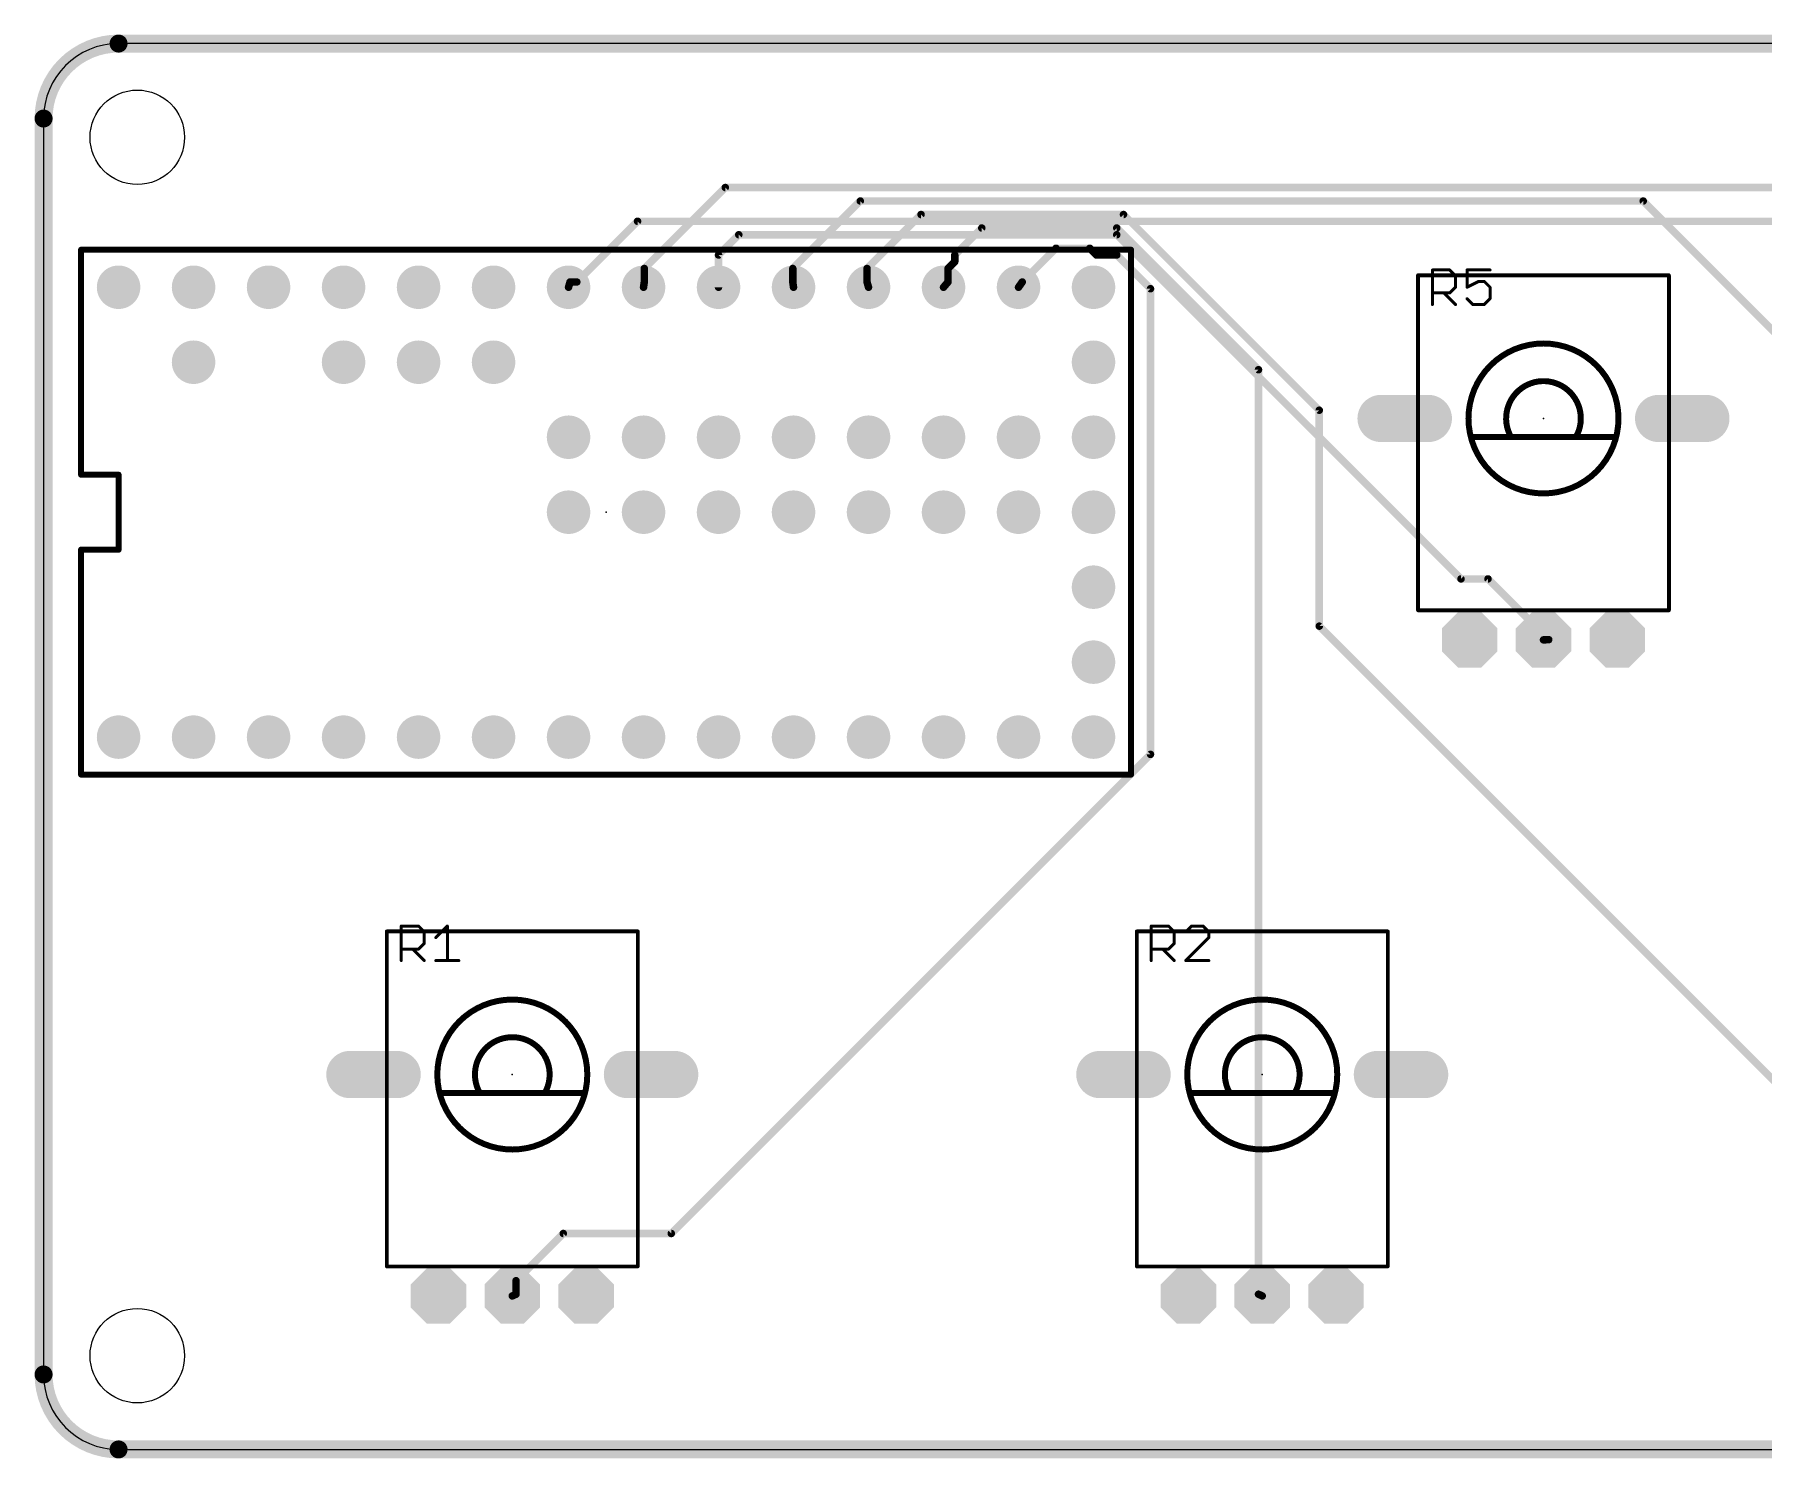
# Model space of a CAD drawing. Extents: x 0 to 115, y 0 to 48.
# Drawn here: x -0.3 to 58.2, y -0.3 to 47.9 of the extents above; entities that cross this region are included whole.
import ezdxf

# ---------------------------------------------------------------- set-up
doc = ezdxf.new("R2010")
doc.units = 0
for name, color, linetype in [('1', 12, 'CONTINUOUS'), ('16', 132, 'CONTINUOUS'), ('17', 122, 'CONTINUOUS'), ('20', 53, 'CONTINUOUS'), ('21', 251, 'CONTINUOUS'), ('23', 53, 'CONTINUOUS')]:
    doc.layers.add(name, color=color, linetype=linetype)

# ---------------------------------------------------------------- blocks, each defined once
blk = doc.blocks.new('OCTAGONP')
at = {"const_width": 0.5}
blk.add_lwpolyline([(-0.25, -0.1036), (-0.25, 0.1036), (-0.1036, 0.25), (0.1036, 0.25), (0.25, 0.1036), (0.25, -0.1036), (0.1036, -0.25), (-0.1036, -0.25), (-0.25, -0.1036), (-0.25, 0.1036)], dxfattribs=at)
blk = doc.blocks.new('LONGP100')
at = {"const_width": 1}
blk.add_lwpolyline([(-0.5, 0), (0.5, 0)], dxfattribs=at)
at = {"const_width": 0.5}
for points in [[(-0.5, 0.25, 1), (-0.5, -0.25)], [(0.5, -0.25, 1), (0.5, 0.25)]]:
    blk.add_lwpolyline(points, format="xyb", dxfattribs=at)
blk = doc.blocks.new('ROUNDP')
at = {"const_width": 0.5}
blk.add_lwpolyline([(0, -0.25, 1), (0, 0.25, 1), (0, -0.25)], format="xyb", dxfattribs=at)

msp = doc.modelspace()

# ---------------------------------------------------------------- linework, layer by layer
at = {"layer": '1'}
for points, const_width in [([(2.54, 47.625, 0.4142), (0, 45.085)], 0.4064), ([(2.54, 47.7266, 1), (2.54, 47.5234)], 0.2032), ([(2.54, 47.5234, 1), (2.54, 47.7266)], 0.2032), ([(0.1016, 45.085, 1), (-0.1016, 45.085)], 0.2032), ([(-0.1016, 45.085, 1), (0.1016, 45.085)], 0.2032), ([(20.1168, 41.6687, 1), (20.1168, 41.5417)], 0.127), ([(20.1617, 41.5603, 1), (20.0719, 41.6501)], 0.127), ([(23.5458, 41.2115, 1), (23.5458, 41.0845)], 0.127), ([(23.5907, 41.1031, 1), (23.5009, 41.1929)], 0.127), ([(36.3923, 41.1929, 1), (36.3025, 41.1031)], 0.127), ([(36.3474, 41.0845, 1), (36.3474, 41.2115)], 0.127), ([(22.9235, 40.4622, 1), (22.7965, 40.4622)], 0.127), ([(22.8151, 40.5071, 1), (22.9049, 40.4173)], 0.127), ([(34.29, 40.7543, 1), (34.29, 40.6273)], 0.127), ([(34.3349, 40.6459, 1), (34.2451, 40.7357)], 0.127), ([(35.4779, 40.7357, 1), (35.3881, 40.6459)], 0.127), ([(35.433, 40.6273, 1), (35.433, 40.7543)], 0.127), ([(35.6616, 40.5257, 1), (35.6616, 40.3987)], 0.127), ([(35.6167, 40.4173, 1), (35.7065, 40.5071)], 0.127), ([(36.3923, 40.5071, 1), (36.3025, 40.4173)], 0.127), ([(36.3474, 40.3987, 1), (36.3474, 40.5257)], 0.127), ([(17.7189, 39.3874, 1), (17.8411, 39.3526)], 0.127), ([(17.8308, 39.6113, 1), (17.8308, 39.4843)], 0.127), ([(17.8919, 39.5304, 1), (17.7697, 39.5652)], 0.127), ([(18.0145, 39.5927, 1), (18.1043, 39.5029)], 0.127), ([(18.0594, 39.4843, 1), (18.0594, 39.6113)], 0.127), ([(22.7965, 39.37, 1), (22.9235, 39.37)], 0.127), ([(32.9683, 39.4069, 1), (33.0717, 39.3331)], 0.127), ([(33.1021, 39.5927, 1), (33.1919, 39.5029)], 0.127), ([(33.1987, 39.5109, 1), (33.0953, 39.5847)], 0.127), ([(37.5539, 39.3192, 1), (37.4269, 39.3192)], 0.127), ([(37.4455, 39.2743, 1), (37.5353, 39.3641)], 0.127), ([(48.006, 29.5529, 1), (48.006, 29.4259)], 0.127), ([(47.9611, 29.4445, 1), (48.0509, 29.5343)], 0.127), ([(48.9653, 29.5343, 1), (48.8755, 29.4445)], 0.127), ([(48.9204, 29.4259, 1), (48.9204, 29.5529)], 0.127), ([(50.7975, 27.4885, 1), (50.8025, 27.3615)], 0.127), ([(50.9329, 27.3871, 1), (51.0227, 27.4769)], 0.127), ([(50.9803, 27.3685, 1), (50.9753, 27.4955)], 0.127), ([(37.4269, 23.5458, 1), (37.5539, 23.5458)], 0.127), ([(37.5353, 23.5009, 1), (37.4455, 23.5907)], 0.127), ([(17.6022, 7.3787, 1), (17.6022, 7.2517)], 0.127), ([(17.6471, 7.2703, 1), (17.5573, 7.3601)], 0.127), ([(21.2149, 7.3601, 1), (21.3047, 7.2703)], 0.127), ([(21.2598, 7.2517, 1), (21.2598, 7.3787)], 0.127), ([(15.8487, 5.2578, 1), (15.9013, 5.1422)], 0.127), ([(16.0655, 5.715, 1), (15.9385, 5.715)], 0.127), ([(15.9571, 5.7599, 1), (16.0469, 5.6701)], 0.127), ([(15.9385, 5.2578, 1), (16.0655, 5.2578)], 0.127), ([(16.0283, 5.2, 1), (15.9757, 5.3156)], 0.127), ([(0, 2.54, 0.4142), (2.54, 0)], 0.4064), ([(0.1016, 2.54, 1), (-0.1016, 2.54)], 0.2032), ([(-0.1016, 2.54, 1), (0.1016, 2.54)], 0.2032), ([(2.54, 0.1016, 1), (2.54, -0.1016)], 0.2032), ([(2.54, -0.1016, 1), (2.54, 0.1016)], 0.2032)]:
    msp.add_lwpolyline(points, format="xyb", dxfattribs=dict(at, const_width=const_width))
for points, const_width in [([(111.76, 47.625), (2.54, 47.625)], 0.4064), ([(0, 45.085), (0, 2.54)], 0.4064), ([(20.1168, 41.6052), (18.0594, 39.5478)], 0.254), ([(86.868, 41.6052), (20.1168, 41.6052)], 0.254), ([(23.5458, 41.148), (22.86, 40.4622)], 0.254), ([(36.3474, 41.148), (23.5458, 41.148)], 0.254), ([(48.006, 29.4894), (36.3474, 41.148)], 0.254), ([(22.86, 40.4622), (22.86, 39.37)], 0.254), ([(34.29, 40.6908), (33.147, 39.5478)], 0.254), ([(35.433, 40.6908), (34.29, 40.6908)], 0.254), ([(35.6616, 40.4622), (35.433, 40.6908)], 0.254), ([(36.3474, 40.4622), (35.6616, 40.4622)], 0.254), ([(37.4904, 39.3192), (36.3474, 40.4622)], 0.254), ([(17.8308, 39.5478), (17.78, 39.37)], 0.254), ([(18.0594, 39.5478), (17.8308, 39.5478)], 0.254), ([(33.147, 39.5478), (33.02, 39.37)], 0.254), ([(37.4904, 23.5458), (37.4904, 39.3192)], 0.254), ([(48.9204, 29.4894), (48.006, 29.4894)], 0.254), ([(50.9778, 27.432), (48.9204, 29.4894)], 0.254), ([(50.9778, 27.432), (50.8, 27.425)], 0.254), ([(21.2598, 7.3152), (37.4904, 23.5458)], 0.254), ([(16.002, 5.715), (17.6022, 7.3152)], 0.254), ([(17.6022, 7.3152), (21.2598, 7.3152)], 0.254), ([(16.002, 5.2578), (15.875, 5.2)], 0.254), ([(16.002, 5.2578), (16.002, 5.715)], 0.254), ([(2.54, 0), (111.76, 0)], 0.4064)]:
    msp.add_lwpolyline(points, dxfattribs=dict(at, const_width=const_width))
at = {"layer": '16'}
for points, const_width in [([(2.54, 47.625, 0.4142), (0, 45.085)], 0.6096), ([(2.54, 47.7774, 1), (2.54, 47.4726)], 0.3048), ([(2.54, 47.4726, 1), (2.54, 47.7774)], 0.3048), ([(0.1524, 45.085, 1), (-0.1524, 45.085)], 0.3048), ([(-0.1524, 45.085, 1), (0.1524, 45.085)], 0.3048), ([(23.0886, 42.8117, 1), (23.0886, 42.6847)], 0.127), ([(23.1335, 42.7033, 1), (23.0437, 42.7931)], 0.127), ([(27.6606, 42.3545, 1), (27.6606, 42.2275)], 0.127), ([(27.7055, 42.2461, 1), (27.6157, 42.3359)], 0.127), ([(54.2231, 42.3359, 1), (54.1333, 42.2461)], 0.127), ([(54.1782, 42.2275, 1), (54.1782, 42.3545)], 0.127), ([(29.718, 41.8973, 1), (29.718, 41.7703)], 0.127), ([(29.7629, 41.7889, 1), (29.6731, 41.8787)], 0.127), ([(36.6209, 41.8787, 1), (36.5311, 41.7889)], 0.127), ([(36.576, 41.7703, 1), (36.576, 41.8973)], 0.127), ([(31.7754, 41.4401, 1), (31.7754, 41.3131)], 0.127), ([(31.8203, 41.3317, 1), (31.7305, 41.4215)], 0.127), ([(36.3923, 41.4215, 1), (36.3025, 41.3317)], 0.127), ([(36.3474, 41.3131, 1), (36.3474, 41.4401)], 0.127), ([(30.9245, 40.4622, 1), (30.7975, 40.4622)], 0.127), ([(30.8161, 40.5071, 1), (30.9059, 40.4173)], 0.127), ([(20.4089, 40.005, 1), (20.2819, 40.005)], 0.127), ([(20.3005, 40.0499, 1), (20.3903, 39.9601)], 0.127), ([(25.4381, 40.005, 1), (25.3111, 40.005)], 0.127), ([(25.3297, 40.0499, 1), (25.4195, 39.9601)], 0.127), ([(27.9527, 40.005, 1), (27.8257, 40.005)], 0.127), ([(27.8443, 40.0499, 1), (27.9341, 39.9601)], 0.127), ([(30.6959, 40.005, 1), (30.5689, 40.005)], 0.127), ([(30.5875, 40.0499, 1), (30.6773, 39.9601)], 0.127), ([(30.7975, 40.2336, 1), (30.9245, 40.2336)], 0.127), ([(30.9059, 40.1887, 1), (30.8161, 40.2785)], 0.127), ([(20.2571, 39.379, 1), (20.3829, 39.361)], 0.127), ([(20.2819, 39.5478, 1), (20.4089, 39.5478)], 0.127), ([(20.4083, 39.5388, 1), (20.2825, 39.5568)], 0.127), ([(25.4375, 39.5568, 1), (25.3117, 39.5388)], 0.127), ([(25.3111, 39.5478, 1), (25.4381, 39.5478)], 0.127), ([(25.3371, 39.361, 1), (25.4629, 39.379)], 0.127), ([(27.9503, 39.5652, 1), (27.8281, 39.5304)], 0.127), ([(27.8257, 39.5478, 1), (27.9527, 39.5478)], 0.127), ([(27.8789, 39.3526, 1), (28.0011, 39.3874)], 0.127), ([(30.4318, 39.4113, 1), (30.5282, 39.3287)], 0.127), ([(30.5689, 39.5478, 1), (30.6959, 39.5478)], 0.127), ([(30.6806, 39.5065, 1), (30.5842, 39.5891)], 0.127), ([(41.2115, 36.576, 1), (41.0845, 36.576)], 0.127), ([(41.1031, 36.5311, 1), (41.1929, 36.6209)], 0.127), ([(43.2689, 35.2044, 1), (43.1419, 35.2044)], 0.127), ([(43.1605, 35.1595, 1), (43.2503, 35.2493)], 0.127), ([(43.2503, 27.9341, 1), (43.1605, 27.8443)], 0.127), ([(43.1419, 27.8892, 1), (43.2689, 27.8892)], 0.127), ([(41.1743, 5.3156, 1), (41.1217, 5.2)], 0.127), ([(41.0845, 5.2578, 1), (41.2115, 5.2578)], 0.127), ([(41.2487, 5.1422, 1), (41.3013, 5.2578)], 0.127), ([(0, 2.54, 0.4142), (2.54, 0)], 0.6096), ([(0.1524, 2.54, 1), (-0.1524, 2.54)], 0.3048), ([(-0.1524, 2.54, 1), (0.1524, 2.54)], 0.3048), ([(2.54, 0.1524, 1), (2.54, -0.1524)], 0.3048), ([(2.54, -0.1524, 1), (2.54, 0.1524)], 0.3048)]:
    msp.add_lwpolyline(points, format="xyb", dxfattribs=dict(at, const_width=const_width))
for points, const_width in [([(111.76, 47.625), (2.54, 47.625)], 0.6096), ([(0, 45.085), (0, 2.54)], 0.6096), ([(23.0886, 42.7482), (20.3454, 40.005)], 0.254), ([(60.1218, 42.7482), (23.0886, 42.7482)], 0.254), ([(27.6606, 42.291), (25.3746, 40.005)], 0.254), ([(54.1782, 42.291), (27.6606, 42.291)], 0.254), ([(88.9254, 7.5438), (54.1782, 42.291)], 0.254), ([(29.718, 41.8338), (27.8892, 40.005)], 0.254), ([(36.576, 41.8338), (29.718, 41.8338)], 0.254), ([(43.2054, 35.2044), (36.576, 41.8338)], 0.254), ([(31.7754, 41.3766), (30.861, 40.4622)], 0.254), ([(36.3474, 41.3766), (31.7754, 41.3766)], 0.254), ([(41.148, 36.576), (36.3474, 41.3766)], 0.254), ([(30.861, 40.4622), (30.861, 40.2336)], 0.254), ([(20.3454, 40.005), (20.3454, 39.5478)], 0.254), ([(25.3746, 40.005), (25.3746, 39.5478)], 0.254), ([(27.8892, 40.005), (27.8892, 39.5478)], 0.254), ([(30.861, 40.2336), (30.6324, 40.005)], 0.254), ([(30.6324, 40.005), (30.6324, 39.5478)], 0.254), ([(20.3454, 39.5478), (20.32, 39.37)], 0.254), ([(25.3746, 39.5478), (25.4, 39.37)], 0.254), ([(27.8892, 39.5478), (27.94, 39.37)], 0.254), ([(30.6324, 39.5478), (30.48, 39.37)], 0.254), ([(41.148, 5.2578), (41.148, 36.576)], 0.254), ([(43.2054, 27.8892), (43.2054, 35.2044)], 0.254), ([(63.5508, 7.5438), (43.2054, 27.8892)], 0.254), ([(41.148, 5.2578), (41.275, 5.2)], 0.254), ([(2.54, 0), (111.76, 0)], 0.6096)]:
    msp.add_lwpolyline(points, dxfattribs=dict(at, const_width=const_width))
at = {"layer": '20'}
for p, q in [((111.76, 47.625), (2.54, 47.625)), ((0, 45.085), (0, 2.54)), ((2.54, 0), (111.76, 0))]:
    msp.add_line(p, q, dxfattribs=at)
for centre in [(3.175, 44.45), (3.175, 3.175)]:
    msp.add_circle(centre, 1.6, dxfattribs=at)
for centre, start, end in [((2.54, 45.085), 90, 180), ((2.54, 2.54), 180, 270)]:
    msp.add_arc(centre, 2.54, start, end, dxfattribs=at)
at = {"layer": '21'}
for points, const_width in [([(1.27, 33.02), (1.27, 40.64)], 0.2032), ([(1.27, 40.64), (36.83, 40.64)], 0.2032), ([(36.83, 40.64), (36.83, 22.86)], 0.2032), ([(46.55, 39.775), (55.05, 39.775)], 0.127), ([(46.55, 28.425), (46.55, 39.775)], 0.127), ([(47.0408, 38.7858), (47.0408, 39.9552)], 0.1016), ([(47.0408, 39.9552), (47.6255, 39.9552)], 0.1016), ([(47.6255, 39.9552), (47.8204, 39.7603)], 0.1016), ([(48.9898, 39.9552), (48.2102, 39.9552)], 0.1016), ([(48.2102, 39.9552), (48.2102, 39.3705)], 0.1016), ([(55.05, 39.775), (55.05, 28.425)], 0.127), ([(47.8204, 39.3705), (47.6255, 39.1756)], 0.1016), ([(47.8204, 39.7603), (47.8204, 39.3705)], 0.1016), ([(48.2102, 39.3705), (48.6, 39.5654)], 0.1016), ([(48.6, 39.5654), (48.7949, 39.5654)], 0.1016), ([(48.7949, 39.5654), (48.9898, 39.3705)], 0.1016), ([(48.9898, 39.3705), (48.9898, 38.9807)], 0.1016), ([(47.6255, 39.1756), (47.0408, 39.1756)], 0.1016), ([(47.4306, 39.1756), (47.8204, 38.7858)], 0.1016), ([(48.4051, 38.7858), (48.2102, 38.9807)], 0.1016), ([(48.7949, 38.7858), (48.4051, 38.7858)], 0.1016), ([(48.9898, 38.9807), (48.7949, 38.7858)], 0.1016), ([(53.25, 34.3), (48.375, 34.3)], 0.2032), ([(51.9, 34.3), (49.7, 34.3)], 0.2032), ([(2.54, 33.02), (1.27, 33.02)], 0.2032), ([(2.54, 30.48), (2.54, 33.02)], 0.2032), ([(1.27, 22.86), (1.27, 30.48)], 0.2032), ([(1.27, 30.48), (2.54, 30.48)], 0.2032), ([(55.05, 28.425), (46.55, 28.425)], 0.127), ([(36.83, 22.86), (1.27, 22.86)], 0.2032), ([(11.625, 17.55), (20.125, 17.55)], 0.127), ([(11.625, 6.2), (11.625, 17.55)], 0.127), ([(12.1158, 16.5608), (12.1158, 17.7302)], 0.1016), ([(12.1158, 17.7302), (12.7005, 17.7302)], 0.1016), ([(12.7005, 17.7302), (12.8954, 17.5353)], 0.1016), ([(12.8954, 17.5353), (12.8954, 17.1455)], 0.1016), ([(13.2852, 17.3404), (13.675, 17.7302)], 0.1016), ([(13.675, 17.7302), (13.675, 16.5608)], 0.1016), ([(20.125, 17.55), (20.125, 6.2)], 0.127), ([(37.025, 17.55), (45.525, 17.55)], 0.127), ([(37.025, 6.2), (37.025, 17.55)], 0.127), ([(37.5158, 16.5608), (37.5158, 17.7302)], 0.1016), ([(37.5158, 17.7302), (38.1005, 17.7302)], 0.1016), ([(38.1005, 17.7302), (38.2954, 17.5353)], 0.1016), ([(38.2954, 17.5353), (38.2954, 17.1455)], 0.1016), ([(38.8801, 17.7302), (38.6852, 17.5353)], 0.1016), ([(39.2699, 17.7302), (38.8801, 17.7302)], 0.1016), ([(39.4648, 17.5353), (39.2699, 17.7302)], 0.1016), ([(39.4648, 17.3404), (39.4648, 17.5353)], 0.1016), ([(45.525, 17.55), (45.525, 6.2)], 0.127), ([(12.7005, 16.9506), (12.1158, 16.9506)], 0.1016), ([(12.5056, 16.9506), (12.8954, 16.5608)], 0.1016), ([(12.8954, 17.1455), (12.7005, 16.9506)], 0.1016), ([(38.1005, 16.9506), (37.5158, 16.9506)], 0.1016), ([(37.9056, 16.9506), (38.2954, 16.5608)], 0.1016), ([(38.2954, 17.1455), (38.1005, 16.9506)], 0.1016), ([(38.6852, 16.5608), (39.4648, 17.3404)], 0.1016), ([(13.2852, 16.5608), (14.0648, 16.5608)], 0.1016), ([(39.4648, 16.5608), (38.6852, 16.5608)], 0.1016), ([(18.325, 12.075), (13.45, 12.075)], 0.2032), ([(16.975, 12.075), (14.775, 12.075)], 0.2032), ([(43.725, 12.075), (38.85, 12.075)], 0.2032), ([(42.375, 12.075), (40.175, 12.075)], 0.2032), ([(20.125, 6.2), (11.625, 6.2)], 0.127), ([(45.525, 6.2), (37.025, 6.2)], 0.127)]:
    msp.add_lwpolyline(points, dxfattribs=dict(at, const_width=const_width))
for points, const_width in [([(1.3208, 40.64, 1), (1.2192, 40.64)], 0.1016), ([(1.27, 40.6908, 1), (1.27, 40.5892)], 0.1016), ([(36.8808, 40.64, 1), (36.7792, 40.64)], 0.1016), ([(36.83, 40.5892, 1), (36.83, 40.6908)], 0.1016), ([(46.55, 39.8068, 1), (46.55, 39.7432)], 0.0635), ([(46.5818, 39.775, 1), (46.5183, 39.775)], 0.0635), ([(47.0662, 39.9552, 1), (47.0154, 39.9552)], 0.0508), ([(47.0408, 39.9806, 1), (47.0408, 39.9298)], 0.0508), ([(47.6435, 39.9732, 1), (47.6075, 39.9372)], 0.0508), ([(47.6255, 39.9298, 1), (47.6255, 39.9806)], 0.0508), ([(48.2102, 39.9806, 1), (48.2102, 39.9298)], 0.0508), ([(48.2356, 39.9552, 1), (48.1848, 39.9552)], 0.0508), ([(48.9898, 39.9298, 1), (48.9898, 39.9806)], 0.0508), ([(55.0818, 39.775, 1), (55.0183, 39.775)], 0.0635), ([(55.05, 39.7432, 1), (55.05, 39.8068)], 0.0635), ([(47.8458, 39.7603, 1), (47.795, 39.7603)], 0.0508), ([(47.795, 39.3705, 1), (47.8458, 39.3705)], 0.0508), ([(47.8024, 39.7423, 1), (47.8384, 39.7783)], 0.0508), ([(47.8384, 39.3525, 1), (47.8024, 39.3885)], 0.0508), ([(48.1988, 39.3932, 1), (48.2216, 39.3478)], 0.0508), ([(48.1848, 39.3705, 1), (48.2356, 39.3705)], 0.0508), ([(48.6, 39.5908, 1), (48.6, 39.54)], 0.0508), ([(48.6114, 39.5427, 1), (48.5886, 39.5881)], 0.0508), ([(48.8129, 39.5834, 1), (48.7769, 39.5474)], 0.0508), ([(48.7949, 39.54, 1), (48.7949, 39.5908)], 0.0508), ([(49.0152, 39.3705, 1), (48.9644, 39.3705)], 0.0508), ([(48.9718, 39.3525, 1), (49.0078, 39.3885)], 0.0508), ([(47.0408, 39.201, 1), (47.0408, 39.1502)], 0.0508), ([(47.0154, 38.7858, 1), (47.0662, 38.7858)], 0.0508), ([(47.4486, 39.1936, 1), (47.4126, 39.1576)], 0.0508), ([(47.6075, 39.1936, 1), (47.6435, 39.1576)], 0.0508), ([(47.6255, 39.1502, 1), (47.6255, 39.201)], 0.0508), ([(47.8024, 38.7678, 1), (47.8384, 38.8038)], 0.0508), ([(48.2282, 38.9987, 1), (48.1922, 38.9627)], 0.0508), ([(48.4051, 38.8112, 1), (48.4051, 38.7604)], 0.0508), ([(48.3871, 38.7678, 1), (48.4231, 38.8038)], 0.0508), ([(48.7769, 38.8038, 1), (48.8129, 38.7678)], 0.0508), ([(48.7949, 38.7604, 1), (48.7949, 38.8112)], 0.0508), ([(48.9644, 38.9807, 1), (49.0152, 38.9807)], 0.0508), ([(49.0078, 38.9627, 1), (48.9718, 38.9987)], 0.0508), ([(50.8, 32.385, 1), (50.8, 37.465, 1), (50.8, 32.385)], 0.2032), ([(51.9, 34.3, 1.7183), (49.7, 34.3)], 0.2032), ([(48.375, 34.3508, 1), (48.375, 34.2492)], 0.1016), ([(49.7, 34.3508, 1), (49.7, 34.2492)], 0.1016), ([(49.6558, 34.2749, 1), (49.7442, 34.3251)], 0.1016), ([(51.8558, 34.3251, 1), (51.9442, 34.2749)], 0.1016), ([(51.9, 34.2492, 1), (51.9, 34.3508)], 0.1016), ([(53.25, 34.2492, 1), (53.25, 34.3508)], 0.1016), ([(1.27, 33.0708, 1), (1.27, 32.9692)], 0.1016), ([(1.2192, 33.02, 1), (1.3208, 33.02)], 0.1016), ([(2.5908, 33.02, 1), (2.4892, 33.02)], 0.1016), ([(2.54, 32.9692, 1), (2.54, 33.0708)], 0.1016), ([(1.3208, 30.48, 1), (1.2192, 30.48)], 0.1016), ([(1.27, 30.5308, 1), (1.27, 30.4292)], 0.1016), ([(2.4892, 30.48, 1), (2.5908, 30.48)], 0.1016), ([(2.54, 30.4292, 1), (2.54, 30.5308)], 0.1016), ([(46.55, 28.4567, 1), (46.55, 28.3933)], 0.0635), ([(46.5183, 28.425, 1), (46.5818, 28.425)], 0.0635), ([(55.0183, 28.425, 1), (55.0818, 28.425)], 0.0635), ([(55.05, 28.3933, 1), (55.05, 28.4567)], 0.0635), ([(1.27, 22.9108, 1), (1.27, 22.8092)], 0.1016), ([(1.2192, 22.86, 1), (1.3208, 22.86)], 0.1016), ([(36.7792, 22.86, 1), (36.8808, 22.86)], 0.1016), ([(36.83, 22.8092, 1), (36.83, 22.9108)], 0.1016), ([(11.6568, 17.55, 1), (11.5932, 17.55)], 0.0635), ([(11.625, 17.5817, 1), (11.625, 17.5183)], 0.0635), ([(12.1412, 17.7302, 1), (12.0904, 17.7302)], 0.0508), ([(12.1158, 17.7556, 1), (12.1158, 17.7048)], 0.0508), ([(12.7185, 17.7482, 1), (12.6825, 17.7122)], 0.0508), ([(12.7005, 17.7048, 1), (12.7005, 17.7556)], 0.0508), ([(12.9208, 17.5353, 1), (12.87, 17.5353)], 0.0508), ([(12.8774, 17.5173, 1), (12.9134, 17.5533)], 0.0508), ([(13.7004, 17.7302, 1), (13.6496, 17.7302)], 0.0508), ([(13.693, 17.7122, 1), (13.657, 17.7482)], 0.0508), ([(20.1567, 17.55, 1), (20.0933, 17.55)], 0.0635), ([(20.125, 17.5183, 1), (20.125, 17.5817)], 0.0635), ([(37.0568, 17.55, 1), (36.9932, 17.55)], 0.0635), ([(37.025, 17.5817, 1), (37.025, 17.5183)], 0.0635), ([(37.5412, 17.7302, 1), (37.4904, 17.7302)], 0.0508), ([(37.5158, 17.7556, 1), (37.5158, 17.7048)], 0.0508), ([(38.1185, 17.7482, 1), (38.0825, 17.7122)], 0.0508), ([(38.1005, 17.7048, 1), (38.1005, 17.7556)], 0.0508), ([(38.3208, 17.5353, 1), (38.27, 17.5353)], 0.0508), ([(38.2774, 17.5173, 1), (38.3134, 17.5533)], 0.0508), ([(38.6672, 17.5533, 1), (38.7032, 17.5173)], 0.0508), ([(38.8801, 17.7556, 1), (38.8801, 17.7048)], 0.0508), ([(38.8981, 17.7122, 1), (38.8621, 17.7482)], 0.0508), ([(39.2879, 17.7482, 1), (39.2519, 17.7122)], 0.0508), ([(39.2699, 17.7048, 1), (39.2699, 17.7556)], 0.0508), ([(39.4902, 17.5353, 1), (39.4394, 17.5353)], 0.0508), ([(39.4468, 17.5173, 1), (39.4828, 17.5533)], 0.0508), ([(45.5568, 17.55, 1), (45.4933, 17.55)], 0.0635), ([(45.525, 17.5183, 1), (45.525, 17.5817)], 0.0635), ([(12.1158, 16.976, 1), (12.1158, 16.9252)], 0.0508), ([(12.5236, 16.9686, 1), (12.4876, 16.9326)], 0.0508), ([(12.6825, 16.9686, 1), (12.7185, 16.9326)], 0.0508), ([(12.7005, 16.9252, 1), (12.7005, 16.976)], 0.0508), ([(12.87, 17.1455, 1), (12.9208, 17.1455)], 0.0508), ([(12.9134, 17.1275, 1), (12.8774, 17.1635)], 0.0508), ([(13.2672, 17.3584, 1), (13.3032, 17.3224)], 0.0508), ([(37.5158, 16.976, 1), (37.5158, 16.9252)], 0.0508), ([(37.9236, 16.9686, 1), (37.8876, 16.9326)], 0.0508), ([(38.0825, 16.9686, 1), (38.1185, 16.9326)], 0.0508), ([(38.1005, 16.9252, 1), (38.1005, 16.976)], 0.0508), ([(38.27, 17.1455, 1), (38.3208, 17.1455)], 0.0508), ([(38.3134, 17.1275, 1), (38.2774, 17.1635)], 0.0508), ([(39.4394, 17.3404, 1), (39.4902, 17.3404)], 0.0508), ([(39.4828, 17.3224, 1), (39.4468, 17.3584)], 0.0508), ([(12.0904, 16.5608, 1), (12.1412, 16.5608)], 0.0508), ([(12.8774, 16.5428, 1), (12.9134, 16.5788)], 0.0508), ([(13.2852, 16.5862, 1), (13.2852, 16.5354)], 0.0508), ([(13.6496, 16.5608, 1), (13.7004, 16.5608)], 0.0508), ([(14.0648, 16.5354, 1), (14.0648, 16.5862)], 0.0508), ([(37.4904, 16.5608, 1), (37.5412, 16.5608)], 0.0508), ([(38.2774, 16.5428, 1), (38.3134, 16.5788)], 0.0508), ([(38.6672, 16.5788, 1), (38.7032, 16.5428)], 0.0508), ([(38.6852, 16.5862, 1), (38.6852, 16.5354)], 0.0508), ([(39.4648, 16.5354, 1), (39.4648, 16.5862)], 0.0508), ([(15.875, 10.16, 1), (15.875, 15.24, 1), (15.875, 10.16)], 0.2032), ([(41.275, 10.16, 1), (41.275, 15.24, 1), (41.275, 10.16)], 0.2032), ([(16.975, 12.075, 1.7183), (14.775, 12.075)], 0.2032), ([(42.375, 12.075, 1.7183), (40.175, 12.075)], 0.2032), ([(13.45, 12.1258, 1), (13.45, 12.0242)], 0.1016), ([(14.775, 12.1258, 1), (14.775, 12.0242)], 0.1016), ([(14.7308, 12.0499, 1), (14.8192, 12.1001)], 0.1016), ([(16.9308, 12.1001, 1), (17.0192, 12.0499)], 0.1016), ([(16.975, 12.0242, 1), (16.975, 12.1258)], 0.1016), ([(18.325, 12.0242, 1), (18.325, 12.1258)], 0.1016), ([(38.85, 12.1258, 1), (38.85, 12.0242)], 0.1016), ([(40.175, 12.1258, 1), (40.175, 12.0242)], 0.1016), ([(40.1308, 12.0499, 1), (40.2192, 12.1001)], 0.1016), ([(42.3308, 12.1001, 1), (42.4192, 12.0499)], 0.1016), ([(42.375, 12.0242, 1), (42.375, 12.1258)], 0.1016), ([(43.725, 12.0242, 1), (43.725, 12.1258)], 0.1016), ([(11.5932, 6.2, 1), (11.6568, 6.2)], 0.0635), ([(11.625, 6.2317, 1), (11.625, 6.1683)], 0.0635), ([(20.0933, 6.2, 1), (20.1567, 6.2)], 0.0635), ([(20.125, 6.1683, 1), (20.125, 6.2317)], 0.0635), ([(36.9932, 6.2, 1), (37.0568, 6.2)], 0.0635), ([(37.025, 6.2317, 1), (37.025, 6.1683)], 0.0635), ([(45.4933, 6.2, 1), (45.5568, 6.2)], 0.0635), ([(45.525, 6.1683, 1), (45.525, 6.2317)], 0.0635)]:
    msp.add_lwpolyline(points, format="xyb", dxfattribs=dict(at, const_width=const_width))
at = {"layer": '23'}
for p in [(50.8, 34.925), (19.05, 31.75), (15.875, 12.7), (41.275, 12.7)]:
    msp.add_point(p, dxfattribs=at)

# ---------------------------------------------------------------- block references
at = {"layer": '17'}
for name, p, xscale, yscale, rotation in [('ROUNDP', (2.54, 39.37), 1.4732, 1.4732, 90), ('ROUNDP', (2.54, 39.37), 1.4732, 1.4732, 90), ('ROUNDP', (5.08, 39.37), 1.4732, 1.4732, 90), ('ROUNDP', (5.08, 39.37), 1.4732, 1.4732, 90), ('ROUNDP', (7.62, 39.37), 1.4732, 1.4732, 90), ('ROUNDP', (7.62, 39.37), 1.4732, 1.4732, 90), ('ROUNDP', (10.16, 39.37), 1.4732, 1.4732, 90), ('ROUNDP', (10.16, 39.37), 1.4732, 1.4732, 90), ('ROUNDP', (12.7, 39.37), 1.4732, 1.4732, 90), ('ROUNDP', (12.7, 39.37), 1.4732, 1.4732, 90), ('ROUNDP', (15.24, 39.37), 1.4732, 1.4732, 90), ('ROUNDP', (15.24, 39.37), 1.4732, 1.4732, 90), ('ROUNDP', (17.78, 39.37), 1.4732, 1.4732, 90), ('ROUNDP', (17.78, 39.37), 1.4732, 1.4732, 90), ('ROUNDP', (20.32, 39.37), 1.4732, 1.4732, 90), ('ROUNDP', (20.32, 39.37), 1.4732, 1.4732, 90), ('ROUNDP', (22.86, 39.37), 1.4732, 1.4732, 90), ('ROUNDP', (22.86, 39.37), 1.4732, 1.4732, 90), ('ROUNDP', (25.4, 39.37), 1.4732, 1.4732, 90), ('ROUNDP', (25.4, 39.37), 1.4732, 1.4732, 90), ('ROUNDP', (27.94, 39.37), 1.4732, 1.4732, 90), ('ROUNDP', (27.94, 39.37), 1.4732, 1.4732, 90), ('ROUNDP', (30.48, 39.37), 1.4732, 1.4732, 90), ('ROUNDP', (30.48, 39.37), 1.4732, 1.4732, 90), ('ROUNDP', (33.02, 39.37), 1.4732, 1.4732, 90), ('ROUNDP', (33.02, 39.37), 1.4732, 1.4732, 90), ('ROUNDP', (35.56, 39.37), 1.4732, 1.4732, 90), ('ROUNDP', (35.56, 39.37), 1.4732, 1.4732, 90), ('ROUNDP', (5.08, 36.83), 1.4732, 1.4732, 90), ('ROUNDP', (5.08, 36.83), 1.4732, 1.4732, 90), ('ROUNDP', (10.16, 36.83), 1.4732, 1.4732, 90), ('ROUNDP', (10.16, 36.83), 1.4732, 1.4732, 90), ('ROUNDP', (12.7, 36.83), 1.4732, 1.4732, 90), ('ROUNDP', (12.7, 36.83), 1.4732, 1.4732, 90), ('ROUNDP', (15.24, 36.83), 1.4732, 1.4732, 90), ('ROUNDP', (15.24, 36.83), 1.4732, 1.4732, 90), ('ROUNDP', (35.56, 36.83), 1.4732, 1.4732, 90), ('ROUNDP', (35.56, 36.83), 1.4732, 1.4732, 90), ('LONGP100', (46.1, 34.925), 1.6002, 1.6002, 180), ('LONGP100', (46.1, 34.925), 1.6002, 1.6002, 180), ('LONGP100', (55.5, 34.925), 1.6002, 1.6002, 180), ('LONGP100', (55.5, 34.925), 1.6002, 1.6002, 180), ('ROUNDP', (17.78, 34.29), 1.4732, 1.4732, 90), ('ROUNDP', (17.78, 34.29), 1.4732, 1.4732, 90), ('ROUNDP', (20.32, 34.29), 1.4732, 1.4732, 90), ('ROUNDP', (20.32, 34.29), 1.4732, 1.4732, 90), ('ROUNDP', (22.86, 34.29), 1.4732, 1.4732, 90), ('ROUNDP', (22.86, 34.29), 1.4732, 1.4732, 90), ('ROUNDP', (25.4, 34.29), 1.4732, 1.4732, 90), ('ROUNDP', (25.4, 34.29), 1.4732, 1.4732, 90), ('ROUNDP', (27.94, 34.29), 1.4732, 1.4732, 90), ('ROUNDP', (27.94, 34.29), 1.4732, 1.4732, 90), ('ROUNDP', (30.48, 34.29), 1.4732, 1.4732, 90), ('ROUNDP', (30.48, 34.29), 1.4732, 1.4732, 90), ('ROUNDP', (33.02, 34.29), 1.4732, 1.4732, 90), ('ROUNDP', (33.02, 34.29), 1.4732, 1.4732, 90), ('ROUNDP', (35.56, 34.29), 1.4732, 1.4732, 90), ('ROUNDP', (35.56, 34.29), 1.4732, 1.4732, 90), ('ROUNDP', (17.78, 31.75), 1.4732, 1.4732, 90), ('ROUNDP', (17.78, 31.75), 1.4732, 1.4732, 90), ('ROUNDP', (20.32, 31.75), 1.4732, 1.4732, 90), ('ROUNDP', (20.32, 31.75), 1.4732, 1.4732, 90), ('ROUNDP', (22.86, 31.75), 1.4732, 1.4732, 90), ('ROUNDP', (22.86, 31.75), 1.4732, 1.4732, 90), ('ROUNDP', (25.4, 31.75), 1.4732, 1.4732, 90), ('ROUNDP', (25.4, 31.75), 1.4732, 1.4732, 90), ('ROUNDP', (27.94, 31.75), 1.4732, 1.4732, 90), ('ROUNDP', (27.94, 31.75), 1.4732, 1.4732, 90), ('ROUNDP', (30.48, 31.75), 1.4732, 1.4732, 90), ('ROUNDP', (30.48, 31.75), 1.4732, 1.4732, 90), ('ROUNDP', (33.02, 31.75), 1.4732, 1.4732, 90), ('ROUNDP', (33.02, 31.75), 1.4732, 1.4732, 90), ('ROUNDP', (35.56, 31.75), 1.4732, 1.4732, 90), ('ROUNDP', (35.56, 31.75), 1.4732, 1.4732, 90), ('ROUNDP', (35.56, 29.21), 1.4732, 1.4732, 90), ('ROUNDP', (35.56, 29.21), 1.4732, 1.4732, 90), ('OCTAGONP', (48.3, 27.425), 1.8796, 1.8796, 90), ('OCTAGONP', (48.3, 27.425), 1.8796, 1.8796, 90), ('OCTAGONP', (50.8, 27.425), 1.8796, 1.8796, 90), ('OCTAGONP', (50.8, 27.425), 1.8796, 1.8796, 90), ('OCTAGONP', (53.3, 27.425), 1.8796, 1.8796, 90), ('OCTAGONP', (53.3, 27.425), 1.8796, 1.8796, 90), ('ROUNDP', (35.56, 26.67), 1.4732, 1.4732, 90), ('ROUNDP', (35.56, 26.67), 1.4732, 1.4732, 90), ('ROUNDP', (2.54, 24.13), 1.4732, 1.4732, 90), ('ROUNDP', (2.54, 24.13), 1.4732, 1.4732, 90), ('ROUNDP', (5.08, 24.13), 1.4732, 1.4732, 90), ('ROUNDP', (5.08, 24.13), 1.4732, 1.4732, 90), ('ROUNDP', (7.62, 24.13), 1.4732, 1.4732, 90), ('ROUNDP', (7.62, 24.13), 1.4732, 1.4732, 90), ('ROUNDP', (10.16, 24.13), 1.4732, 1.4732, 90), ('ROUNDP', (10.16, 24.13), 1.4732, 1.4732, 90), ('ROUNDP', (12.7, 24.13), 1.4732, 1.4732, 90), ('ROUNDP', (12.7, 24.13), 1.4732, 1.4732, 90), ('ROUNDP', (15.24, 24.13), 1.4732, 1.4732, 90), ('ROUNDP', (15.24, 24.13), 1.4732, 1.4732, 90), ('ROUNDP', (17.78, 24.13), 1.4732, 1.4732, 90), ('ROUNDP', (17.78, 24.13), 1.4732, 1.4732, 90), ('ROUNDP', (20.32, 24.13), 1.4732, 1.4732, 90), ('ROUNDP', (20.32, 24.13), 1.4732, 1.4732, 90), ('ROUNDP', (22.86, 24.13), 1.4732, 1.4732, 90), ('ROUNDP', (22.86, 24.13), 1.4732, 1.4732, 90), ('ROUNDP', (25.4, 24.13), 1.4732, 1.4732, 90), ('ROUNDP', (25.4, 24.13), 1.4732, 1.4732, 90), ('ROUNDP', (27.94, 24.13), 1.4732, 1.4732, 90), ('ROUNDP', (27.94, 24.13), 1.4732, 1.4732, 90), ('ROUNDP', (30.48, 24.13), 1.4732, 1.4732, 90), ('ROUNDP', (30.48, 24.13), 1.4732, 1.4732, 90), ('ROUNDP', (33.02, 24.13), 1.4732, 1.4732, 90), ('ROUNDP', (33.02, 24.13), 1.4732, 1.4732, 90), ('ROUNDP', (35.56, 24.13), 1.4732, 1.4732, 90), ('ROUNDP', (35.56, 24.13), 1.4732, 1.4732, 90), ('LONGP100', (11.175, 12.7), 1.6002, 1.6002, 180), ('LONGP100', (11.175, 12.7), 1.6002, 1.6002, 180), ('LONGP100', (20.575, 12.7), 1.6002, 1.6002, 180), ('LONGP100', (20.575, 12.7), 1.6002, 1.6002, 180), ('LONGP100', (36.575, 12.7), 1.6002, 1.6002, 180), ('LONGP100', (36.575, 12.7), 1.6002, 1.6002, 180), ('LONGP100', (45.975, 12.7), 1.6002, 1.6002, 180), ('LONGP100', (45.975, 12.7), 1.6002, 1.6002, 180), ('OCTAGONP', (13.375, 5.2), 1.8796, 1.8796, 90), ('OCTAGONP', (13.375, 5.2), 1.8796, 1.8796, 90), ('OCTAGONP', (15.875, 5.2), 1.8796, 1.8796, 90), ('OCTAGONP', (15.875, 5.2), 1.8796, 1.8796, 90), ('OCTAGONP', (18.375, 5.2), 1.8796, 1.8796, 90), ('OCTAGONP', (18.375, 5.2), 1.8796, 1.8796, 90), ('OCTAGONP', (38.775, 5.2), 1.8796, 1.8796, 90), ('OCTAGONP', (38.775, 5.2), 1.8796, 1.8796, 90), ('OCTAGONP', (41.275, 5.2), 1.8796, 1.8796, 90), ('OCTAGONP', (41.275, 5.2), 1.8796, 1.8796, 90), ('OCTAGONP', (43.775, 5.2), 1.8796, 1.8796, 90), ('OCTAGONP', (43.775, 5.2), 1.8796, 1.8796, 90)]:
    msp.add_blockref(name, p, dxfattribs=dict(at, xscale=xscale, yscale=yscale, rotation=rotation))

doc.saveas('drawing.dxf')
